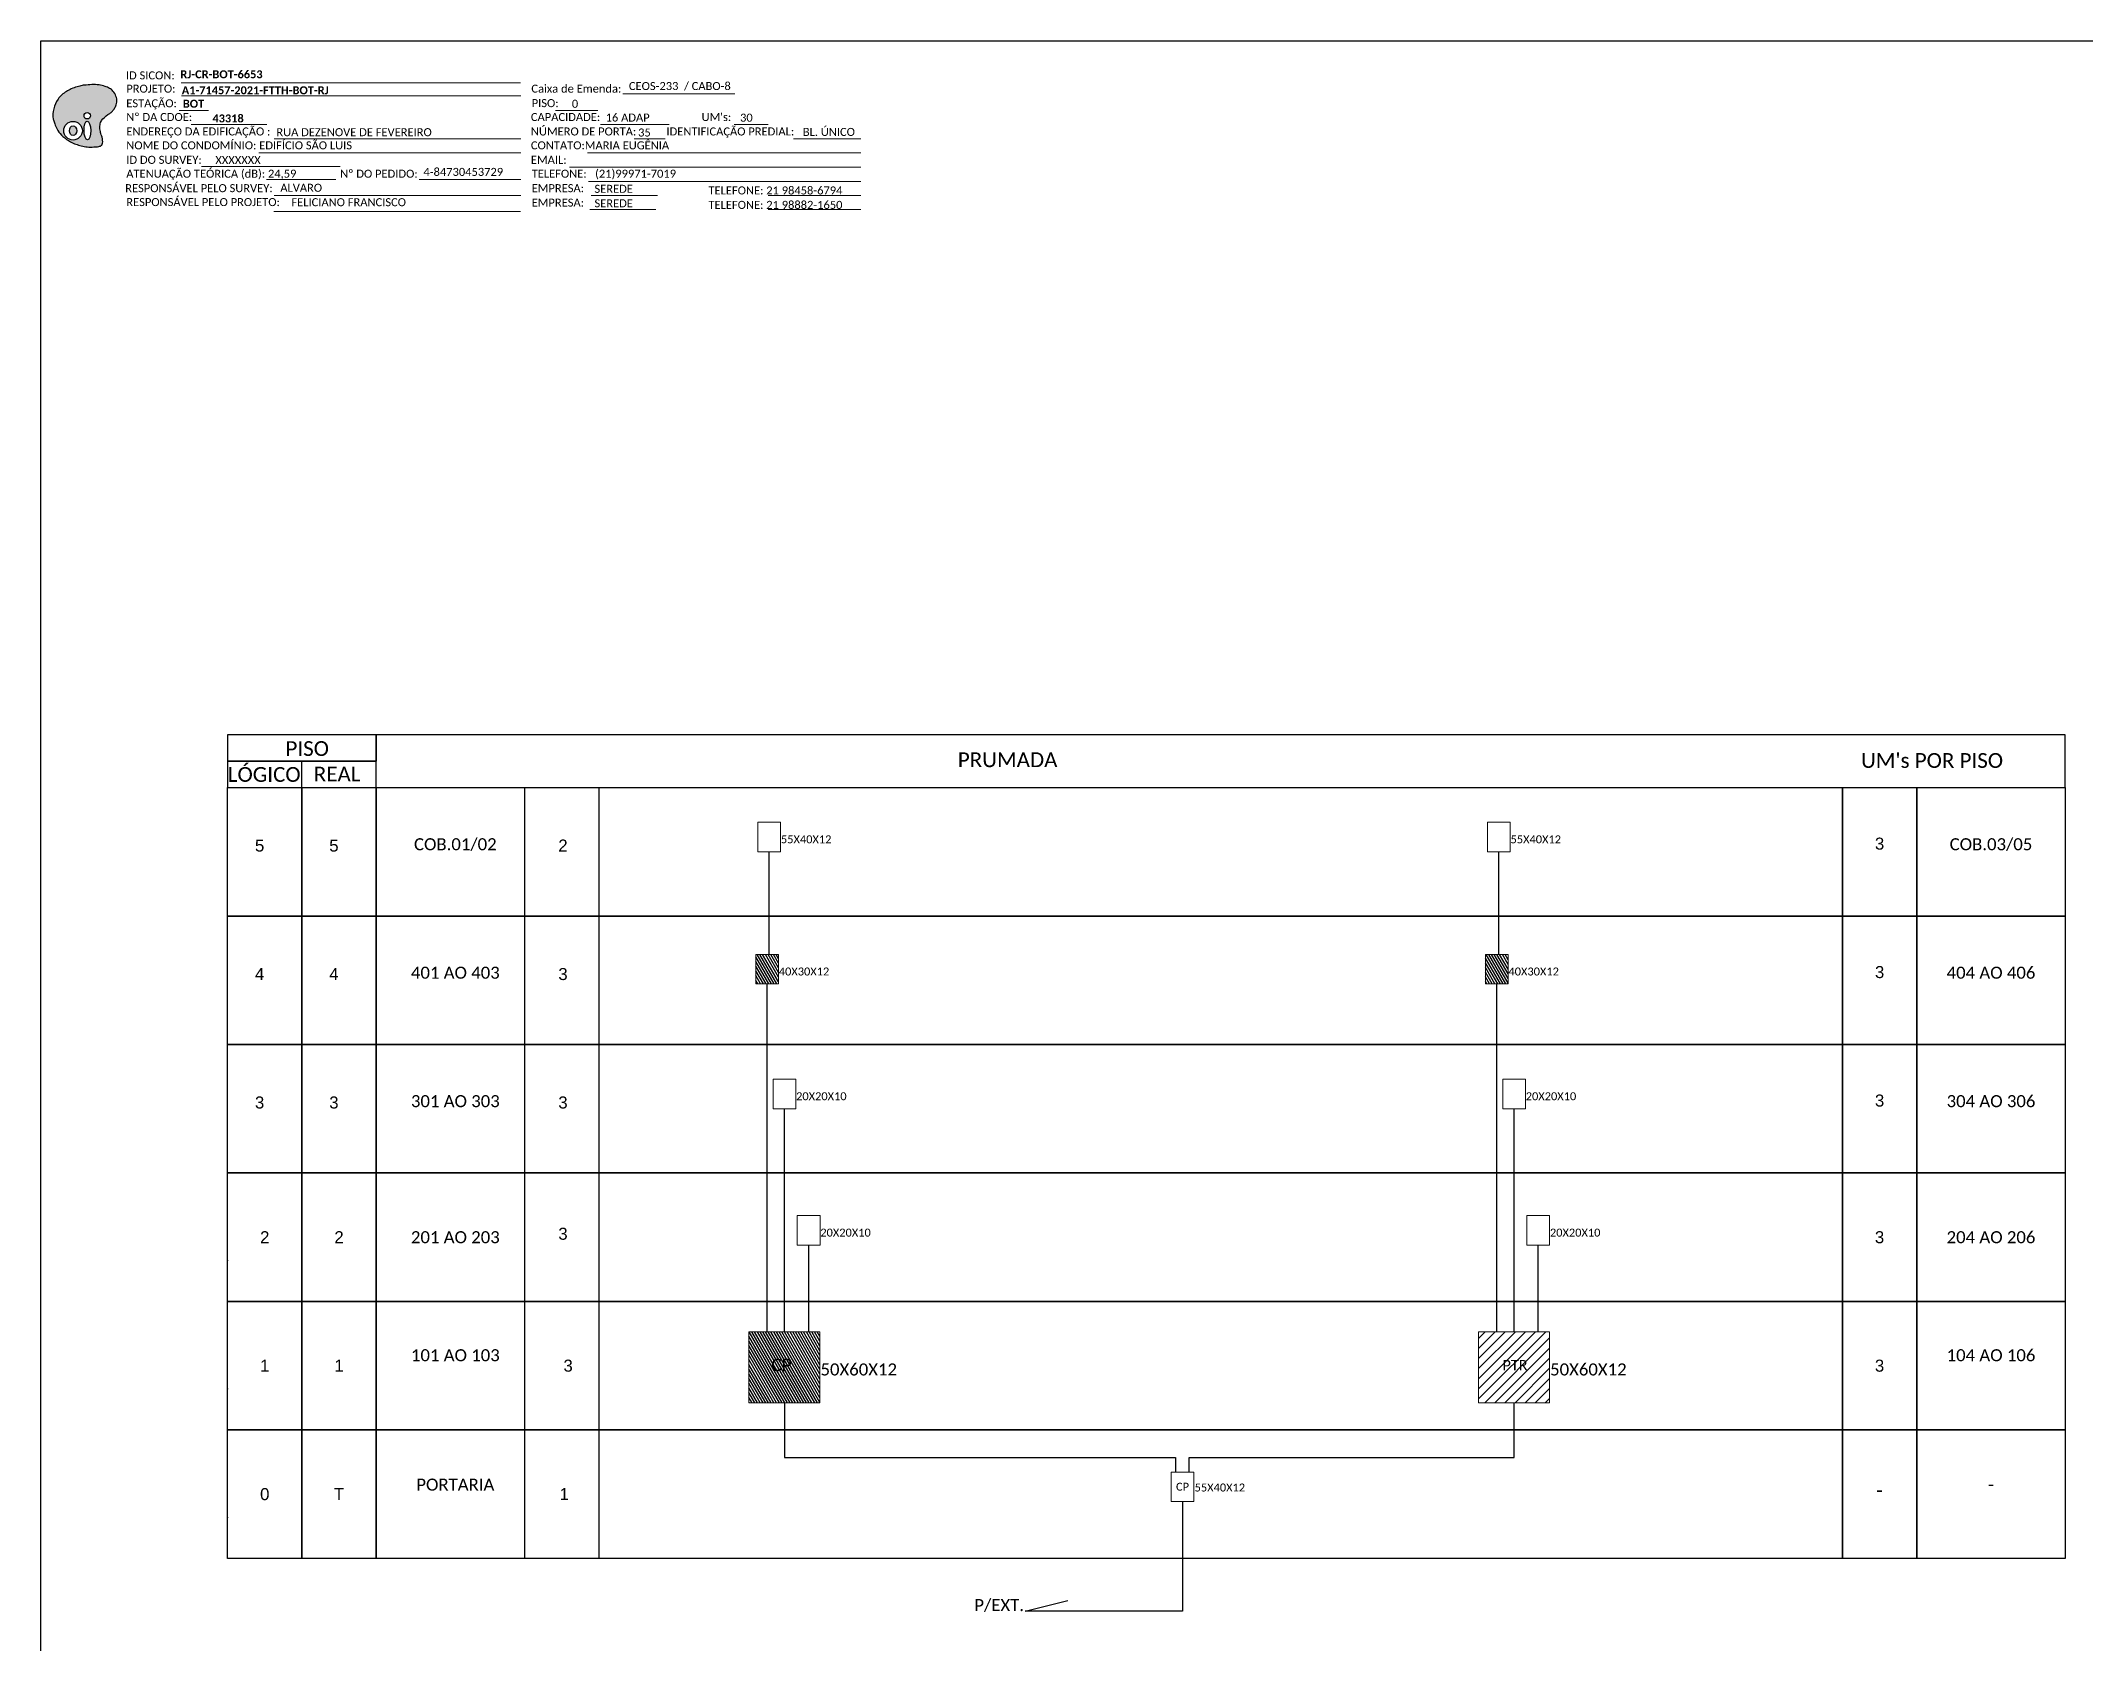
# Model space of a CAD drawing. Header units: metres. Extents: x -1362 to 1242, y -4 to 943.
# Drawn here: x -3 to 617, y 457 to 943 of the extents above; entities that cross this region are included whole.
import ezdxf
from ezdxf.enums import TextEntityAlignment as Align

# ---------------------------------------------------------------- set-up
doc = ezdxf.new("R2010")
doc.units = ezdxf.units.M
doc.styles.add('ARIAL', font='arial.ttf')
doc.styles.add('WMF-Calibri0', font='calibri.ttf')
doc.styles.add('WMF-Calibri1', font='calibrib.ttf')
pattern_1 = [(120, (-463.8412, -80.9736), (-0.6186669, -0.3571875), [])]

# ---------------------------------------------------------------- blocks, each defined once
blk = doc.blocks.new('OI')
h = blk.add_hatch(color=40)
edge = h.paths.add_edge_path()
edge.add_spline(control_points=[(4.35, -0.67), (3.92, -0.99), (3.26, -1.5), (2.81, -2.59), (2.9, -3.5), (3.06, -4.27), (3.31, -4.85), (3.37, -5.39), (3.4, -5.88), (3.2, -6.4), (2.54, -6.61), (1.65, -6.63), (0.55, -6.67), (-0.56, -6.42), (-1.61, -6.14), (-2.77, -5.61), (-3.92, -4.77), (-4.89, -3.7), (-5.34, -2.65), (-5.6, -1.94), (-5.85, -0.96), (-5.71, 0.47), (-5.1, 2.02), (-4.14, 3.02), (-3.3, 3.61), (-2.37, 4.16), (-1.36, 4.44), (-0.56, 4.7), (0.79, 4.85), (2.24, 4.97), (3.79, 4.57), (4.67, 4.21), (5.44, 3.65), (5.76, 2.99), (6.03, 2.21), (6.01, 1.46), (5.72, 0.64), (5.31, 0.08), (4.88, -0.38), (4.51, -0.55), (4.35, -0.67)], knot_values=[0, 0, 0, 0, 1.60434, 2.417191, 3.427595, 4.282808, 4.776746, 5.304182, 5.888771, 6.258406, 6.858137, 7.79129, 8.986195, 10.124242, 11.187857, 12.242908, 13.953784, 15.414161, 16.515391, 17.349188, 17.675853, 19.552021, 21.515531, 22.568638, 23.63245, 24.621084, 25.782718, 26.745347, 27.142653, 29.870543, 31.004649, 31.921532, 32.709589, 33.801391, 34.042471, 35.192333, 35.971461, 36.628871, 37.254359, 37.836911, 37.836911, 37.836911, 37.836911], degree=3, periodic=0)
h.paths.add_polyline_path([(1.13, -0.87, -1), (-0.04, -0.87, -1)], flags=16)
edge = h.paths.add_edge_path(flags=16)
edge.add_ellipse((0.56, -3.59), major_axis=(-0.02, 1.71), ratio=0.361305, start_angle=0, end_angle=360)
h.paths.add_polyline_path([(-0.36, -3.62, -1), (-3.8, -3.62, -1)], flags=16)
edge = h.paths.add_edge_path(flags=0)
edge.add_ellipse((-2.08, -3.62), major_axis=(0, 0.885), ratio=0.758294, start_angle=0, end_angle=360)
at = {"color": 40}
for centre, radius in [((-2.08, -3.62), 1.72), ((0.54, -0.87), 0.587)]:
    blk.add_circle(centre, radius, dxfattribs=at)
blk.add_ellipse((-2.08, -3.62), major_axis=(0, 0.885), ratio=0.758294, start_param=-3.141592653589792, end_param=3.141592653589792, dxfattribs=at)
blk.add_ellipse((0.56, -3.59), major_axis=(-0.02, 1.71), ratio=0.361305, dxfattribs=at)
at = {"color": 40, "start_tangent": (-0.800898, -0.598801), "end_tangent": (-0.800898, -0.598801)}
blk.add_spline([(4.35, -0.67), (3.2, -1.78), (2.9, -2.54), (2.92, -3.55), (3.12, -4.38), (3.28, -4.85), (3.37, -5.37), (3.35, -5.95), (3.2, -6.29), (2.66, -6.55), (1.73, -6.63), (0.54, -6.62), (-0.58, -6.41), (-1.6, -6.11), (-2.56, -5.67), (-3.95, -4.67), (-4.89, -3.56), (-5.37, -2.56), (-5.64, -1.78), (-5.72, -1.46), (-5.63, 0.42), (-4.84, 2.22), (-4.13, 2.99), (-3.27, 3.62), (-2.4, 4.09), (-1.3, 4.47), (-0.37, 4.72), (0.02, 4.77), (2.75, 4.8), (3.85, 4.53), (4.69, 4.16), (5.31, 3.68), (5.85, 2.73), (5.93, 2.5), (5.94, 1.35), (5.67, 0.62), (5.29, 0.08), (4.84, -0.36), (4.35, -0.67)], degree=3, dxfattribs=at)

msp = doc.modelspace()

# ---------------------------------------------------------------- hatches: boundary and pattern name
h = msp.add_hatch()
h.set_pattern_fill('ANSI31', color=1, scale=0.225, angle=75, style=0)
h.set_pattern_definition(pattern_1)
h.paths.add_polyline_path([(217.43, 665.62), (213.35, 665.62), (213.35, 656.66), (220.23, 656.66), (220.23, 665.62)])
h.paths.add_polyline_path([(219.81, 658.61), (236.19, 658.61), (236.19, 662.28), (219.81, 662.28)], flags=9)
h = msp.add_hatch()
h.set_pattern_fill('ANSI31', color=1, scale=0.225, angle=75, style=0)
h.set_pattern_definition(pattern_1)
h.paths.add_polyline_path([(438.73, 665.62), (434.65, 665.62), (434.65, 656.66), (441.53, 656.66), (441.53, 665.62)])
h.paths.add_polyline_path([(441.11, 658.61), (457.49, 658.61), (457.49, 662.28), (441.11, 662.28)], flags=9)
h = msp.add_hatch()
h.set_pattern_fill('ANSI31', color=1, scale=0.225, angle=75, style=0)
h.set_pattern_definition(pattern_1)
h.paths.add_polyline_path([(232.81, 551.22), (211.27, 551.22), (211.27, 529.68), (232.81, 529.68)])
h.paths.add_polyline_path([(217.38, 538.29), (224.99, 538.29), (224.99, 544.05), (217.38, 544.05)], flags=24)
h.paths.add_polyline_path([(232.33, 537.02), (257, 537.02), (257, 542.59), (232.33, 542.59)], flags=9)
h = msp.add_hatch()
h.set_pattern_fill('ANSI31', color=1, scale=0.681493, style=0)
h.set_pattern_definition([(45, (-932.129, 304.4935), (-1.5299958, 1.5299958), [])])
h.paths.add_polyline_path([(454.11, 529.68), (454.11, 551.22), (432.57, 551.22), (432.57, 529.68)])
h.paths.add_polyline_path([(439.02, 538.72), (448.3, 538.72), (448.3, 543.46), (439.02, 543.46)], flags=24)

# ---------------------------------------------------------------- linework, layer by layer
for points in [[(-3.49, 942.54), (1241.92, 942.54), (1241.92, -3.64), (-3.49, -3.64)], [(53.14, 724.21), (98.21, 724.21), (98.21, 732.22), (53.14, 732.22)], [(53.14, 716.2), (98.21, 716.2), (98.21, 724.21), (53.14, 724.21)], [(53.14, 716.2), (75.68, 716.2), (75.68, 677.26), (53.14, 677.26)], [(75.68, 716.2), (98.21, 716.2), (98.21, 677.26), (75.68, 677.26)], [(542.91, 716.2), (565.44, 716.2), (565.44, 677.26), (542.91, 677.26)], [(565.44, 716.2), (610.51, 716.2), (610.51, 677.26), (565.44, 677.26)], [(53.14, 677.26), (75.68, 677.26), (75.68, 638.32), (53.14, 638.32)], [(75.68, 677.26), (98.21, 677.26), (98.21, 638.32), (75.68, 638.32)], [(542.91, 677.26), (565.44, 677.26), (565.44, 638.32), (542.91, 638.32)], [(565.44, 677.26), (610.51, 677.26), (610.51, 638.32), (565.44, 638.32)], [(53.14, 638.32), (75.68, 638.32), (75.68, 599.37), (53.14, 599.37)], [(75.68, 638.32), (98.21, 638.32), (98.21, 599.37), (75.68, 599.37)], [(542.91, 638.32), (565.44, 638.32), (565.44, 599.37), (542.91, 599.37)], [(565.44, 638.32), (610.51, 638.32), (610.51, 599.37), (565.44, 599.37)], [(53.14, 599.37), (75.68, 599.37), (75.68, 560.43), (53.14, 560.43)], [(75.68, 599.37), (98.21, 599.37), (98.21, 560.43), (75.68, 560.43)], [(542.91, 599.37), (565.44, 599.37), (565.44, 560.43), (542.91, 560.43)], [(565.44, 599.37), (610.51, 599.37), (610.51, 560.43), (565.44, 560.43)], [(53.14, 560.43), (75.68, 560.43), (75.68, 521.49), (53.14, 521.49)], [(75.68, 560.43), (98.21, 560.43), (98.21, 521.49), (75.68, 521.49)], [(542.91, 560.43), (565.44, 560.43), (565.44, 521.49), (542.91, 521.49)], [(565.44, 560.43), (610.51, 560.43), (610.51, 521.49), (565.44, 521.49)], [(53.14, 521.49), (75.68, 521.49), (75.68, 482.55), (53.14, 482.55)], [(75.68, 521.49), (98.21, 521.49), (98.21, 482.55), (75.68, 482.55)], [(542.91, 521.49), (565.44, 521.49), (565.44, 482.55), (542.91, 482.55)], [(565.44, 521.49), (610.51, 521.49), (610.51, 482.55), (565.44, 482.55)]]:
    msp.add_lwpolyline(points, close=True)
at = {"lineweight": 0}
for points in [[(39.07, 929.87), (141.93, 929.87)], [(39.19, 925.85), (142.05, 925.85)], [(172.97, 926.51), (207, 926.51)], [(38.5, 921.41), (47.36, 921.41)], [(152.61, 921.46), (165.44, 921.46)], [(67.24, 912.87), (142.05, 912.87)], [(166.21, 917.25), (187.04, 917.25)], [(62.62, 908.65), (142.05, 908.65)], [(162.3, 908.65), (245.2, 908.65)], [(45.24, 904.51), (87.27, 904.51)], [(156.83, 904.27), (245.2, 904.27)], [(162.64, 899.89), (245.2, 899.89)]]:
    msp.add_lwpolyline(points, dxfattribs=at)
at = {"color": 7, "lineweight": 0}
for points in [[(42.1, 917.25), (65.08, 917.25)], [(176.48, 912.87), (185.88, 912.87)], [(206.75, 917.25), (217.12, 917.25)], [(224.8, 912.87), (245.16, 912.87)], [(64.92, 900.49), (85.92, 900.49)], [(111.26, 900.49), (142.08, 900.49)], [(67.24, 895.68), (142.05, 895.68)], [(163.46, 895.68), (183.5, 895.68)], [(217.08, 895.68), (245.2, 895.68)], [(67.21, 890.86), (142.02, 890.86)], [(163.01, 891.46), (183.05, 891.46)], [(217.08, 891.46), (245.2, 891.46)]]:
    msp.add_lwpolyline(points, dxfattribs=at)
for points in [[(610.51, 732.22), (98.21, 732.22), (98.21, 732.22), (98.21, 724.21)], [(610.51, 716.2), (610.51, 732.22)], [(75.68, 716.2), (75.68, 724.21)], [(98.21, 716.2), (542.91, 716.2)], [(542.91, 677.26), (98.21, 677.26), (98.21, 716.2), (542.91, 716.2)], [(98.21, 716.2), (542.91, 716.2)], [(143.28, 482.55), (143.28, 716.2)], [(165.81, 482.55), (165.81, 716.2)], [(542.91, 716.2), (542.91, 677.26)], [(98.21, 677.26), (542.91, 677.26)], [(542.91, 638.32), (98.21, 638.32), (98.21, 677.26), (542.91, 677.26)], [(98.21, 677.26), (542.91, 677.26)], [(542.91, 677.26), (542.91, 638.32)], [(98.21, 638.32), (542.91, 638.32)], [(542.91, 599.37), (98.21, 599.37), (98.21, 638.32), (542.91, 638.32)], [(98.21, 638.32), (542.91, 638.32)], [(542.91, 638.32), (542.91, 599.37)], [(542.91, 560.43), (98.21, 560.43), (98.21, 599.37), (542.91, 599.37)], [(275.47, 599.37), (230.4, 599.37)], [(472.25, 599.37), (427.19, 599.37)], [(542.91, 599.37), (542.91, 560.43)], [(542.91, 521.49), (98.21, 521.49), (98.21, 560.43), (542.91, 560.43)], [(542.91, 560.43), (542.91, 521.49)], [(542.91, 482.55), (98.21, 482.55), (98.21, 521.49), (542.91, 521.49)], [(542.91, 521.49), (542.91, 482.55)]]:
    msp.add_lwpolyline(points)
at = {"color": 0, "lineweight": 0}
for points in [[(213.99, 705.69), (220.88, 705.69), (220.88, 696.73), (213.99, 696.73)], [(435.29, 705.69), (442.17, 705.69), (442.17, 696.73), (435.29, 696.73)], [(218.6, 627.81), (225.48, 627.81), (225.48, 618.85), (218.6, 618.85)], [(439.9, 627.81), (446.78, 627.81), (446.78, 618.85), (439.9, 618.85)], [(225.94, 586.47), (232.82, 586.47), (232.82, 577.51), (225.94, 577.51)], [(447.24, 586.47), (454.12, 586.47), (454.12, 577.51), (447.24, 577.51)], [(339.35, 508.7), (346.23, 508.7), (346.23, 499.74), (339.35, 499.74)]]:
    msp.add_lwpolyline(points, close=True, dxfattribs=at)
at = {"color": 3}
for points in [[(217.43, 665.62), (217.43, 696.73)], [(438.73, 665.62), (438.73, 696.73)], [(216.79, 551.22), (216.79, 656.66)], [(438.09, 551.22), (438.09, 656.66)], [(222.04, 551.22), (222.04, 618.85)], [(443.34, 551.22), (443.34, 618.85)], [(229.38, 551.22), (229.38, 577.51)], [(450.68, 551.22), (450.68, 577.51)], [(222.04, 529.68), (222.04, 513.09), (340.61, 513.09), (340.61, 508.7)], [(344.75, 508.7), (344.75, 513.09), (443.34, 513.09), (443.34, 529.68)], [(342.77, 499.74), (342.77, 466.52), (295.05, 466.52), (308.02, 469.8)]]:
    msp.add_lwpolyline(points, dxfattribs=at)
at = {"color": 1, "lineweight": 0}
for points in [[(213.35, 665.62), (220.23, 665.62), (220.23, 656.66), (213.35, 656.66)], [(434.65, 665.62), (441.53, 665.62), (441.53, 656.66), (434.65, 656.66)], [(211.27, 551.22), (232.81, 551.22), (232.81, 529.68), (211.27, 529.68)], [(432.57, 551.22), (454.11, 551.22), (454.11, 529.68), (432.57, 529.68)]]:
    msp.add_lwpolyline(points, close=True, dxfattribs=at)
for p in [(53.14, 572.84), (53.14, 533.9), (53.14, 494.95)]:
    msp.add_point(p)

# ---------------------------------------------------------------- block references
at = {"color": 7, "xscale": 1.643466237144902, "yscale": 1.643466237145049, "zscale": 1.64346623714505, "rotation": 0.1532896023948294}
msp.add_blockref('OI', (9.67, 921.28), dxfattribs=at)

# ---------------------------------------------------------------- texts
at = {"lineweight": 0, "style": 'WMF-Calibri0'}
for s, height, p in [('ID SICON:', 2.427, (22.29, 930.88)), ('ESTAÇÃO:', 2.427, (22.41, 922.42)), ('PROJETO:', 2.427, (22.41, 926.86)), ('Caixa de Emenda:', 2.4271, (145.27, 926.86)), ('PISO:', 2.427, (145.37, 922.47)), ('CAPACIDADE:', 2.4271, (145.13, 918.26)), ('ENDEREÇO DA EDIFICAÇÃO :', 2.4271, (22.41, 913.88)), ('NOME DO CONDOMÍNIO: EDIFÍCIO SÃO LUIS', 2.4271, (22.41, 909.67)), ('CONTATO:MARIA EUGÊNIA', 2.4271, (145.13, 909.67)), ('ID DO SURVEY:', 2.4271, (22.41, 905.28)), ('XXXXXXX', 2.427, (49.43, 905.22)), ('EMAIL: ', 2.427, (145.13, 905.28)), ('ATENUAÇÃO TEÓRICA (dB): 24,59', 2.4271, (22.41, 901.07)), ('TELEFONE:   (21)99971-7019', 2.4271, (145.37, 901.07))]:
    msp.add_text(s, height=height, dxfattribs=at).set_placement(p)
for s, height, style, p in [('RJ-CR-BOT-6653', 2.4271, 'WMF-Calibri1', (38.81, 931.21)), ('CEOS-233  / CABO-8', 2.4271, 'WMF-Calibri0', (174.86, 927.65)), ('A1-71457-2021-FTTH-BOT-RJ', 2.4271, 'WMF-Calibri1', (39.23, 926.36)), ('BOT', 2.427, 'WMF-Calibri1', (39.57, 922.29)), ('0', 2.43, 'WMF-Calibri0', (157.55, 922.27)), ('16 ADAP', 2.427, 'WMF-Calibri0', (167.8, 918.09)), ('RUA DEZENOVE DE FEVEREIRO', 2.4271, 'WMF-Calibri0', (67.93, 913.66)), ('     PISO', 4.478, 'WMF-Calibri0', (62.8, 725.79)), ('PRUMADA', 4.478, 'WMF-Calibri0', (274.62, 722.39)), ("UM's POR PISO", 4.4784, 'WMF-Calibri0', (548.56, 722.17)), ('  LÓGICO', 4.478, 'WMF-Calibri0', (50.06, 717.94)), ('    REAL', 4.478, 'WMF-Calibri0', (72.96, 718.05)), ('55X40X12', 2.408, 'WMF-Calibri0', (220.97, 699.31)), ('55X40X12', 2.408, 'WMF-Calibri0', (220.97, 699.31)), ('55X40X12', 2.408, 'WMF-Calibri0', (442.26, 699.31)), ('55X40X12', 2.408, 'WMF-Calibri0', (442.26, 699.31)), ('40X30X12', 2.408, 'WMF-Calibri0', (220.32, 659.24)), ('40X30X12', 2.408, 'WMF-Calibri0', (441.62, 659.24)), ('20X20X10', 2.408, 'WMF-Calibri0', (225.57, 621.43)), ('20X20X10', 2.408, 'WMF-Calibri0', (446.87, 621.43)), ('20X20X10', 2.408, 'WMF-Calibri0', (232.91, 580.09)), ('20X20X10', 2.408, 'WMF-Calibri0', (454.21, 580.09)), ('50X60X12', 3.65, 'WMF-Calibri0', (232.96, 537.99)), ('PTR', 3.158, 'WMF-Calibri0', (439.81, 539.53)), ('50X60X12', 3.65, 'WMF-Calibri0', (454.26, 537.99)), ('CP', 2.408, 'WMF-Calibri0', (340.8, 503.06)), ('CP', 2.408, 'WMF-Calibri0', (340.8, 503.06)), ('55X40X12', 2.408, 'WMF-Calibri0', (346.44, 502.82)), ('55X40X12', 2.408, 'WMF-Calibri0', (346.44, 502.82)), ('P/EXT.', 3.65, 'WMF-Calibri0', (279.62, 466.56))]:
    msp.add_text(s, height=height, dxfattribs=dict(style=style)).set_placement(p)
at = {"color": 7, "lineweight": 0, "style": 'WMF-Calibri0'}
for s, height, p in [('Nº DA CDOE:', 2.4271, (22.41, 918.26)), ("UM's:", 2.427, (196.9, 918.26)), ('NÚMERO DE PORTA:', 2.4271, (145.13, 913.88)), ('IDENTIFICAÇÃO PREDIAL:', 2.4271, (186.24, 913.88)), ('RESPONSÁVEL PELO SURVEY:', 2.4271, (22.08, 896.69)), ('ALVARO', 2.427, (69.13, 896.81)), ('Nº DO PEDIDO:', 2.4271, (87.28, 901.07)), ('EMPRESA:', 2.427, (145.37, 896.69)), ('RESPONSÁVEL PELO PROJETO:', 2.4271, (22.41, 892.47)), ('FELICIANO FRANCISCO', 2.4271, (72.5, 892.43)), ('EMPRESA:', 2.427, (145.37, 892.31)), ('TELEFONE: 21 98458-6794', 2.4271, (198.99, 896)), ('TELEFONE: 21 98882-1650 ', 2.4271, (198.99, 891.62))]:
    msp.add_text(s, height=height, dxfattribs=at).set_placement(p)
at = {"color": 7, "style": 'WMF-Calibri1'}
msp.add_text('43318', height=2.427, dxfattribs=at).set_placement((53.28, 917.84), align=Align.CENTER)
at = {"color": 7, "style": 'WMF-Calibri0'}
for s, height, p in [('30', 2.427, (208.57, 918.06)), ('35', 2.427, (177.64, 913.56)), ('BL. ÚNICO', 2.427, (227.61, 913.74)), ('4-84730453729', 2.4271, (112.54, 901.62)), ('SEREDE', 2.427, (164.41, 896.49)), ('SEREDE', 2.427, (164.41, 892.1)), ('CP', 3.79, (218.05, 539.29))]:
    msp.add_text(s, height=height, dxfattribs=at).set_placement(p)
for s, height, style, p in [('COB.01/02', 3.65, 'WMF-Calibri0', (122.21, 699.02)), ('3', 3.65, 'ARIAL', (554.2, 699.21)), ('COB.03/05', 3.65, 'WMF-Calibri0', (587.98, 699.02)), ('5', 3.65, 'ARIAL', (62.85, 698.62)), ('5', 3.65, 'ARIAL', (85.38, 698.62)), ('2', 3.65, 'ARIAL', (154.86, 698.62)), ('4', 3.65, 'ARIAL', (62.85, 659.68)), ('4', 3.65, 'ARIAL', (85.38, 659.68)), ('401 AO 403', 3.65, 'WMF-Calibri0', (122.21, 660.08)), ('3', 3.65, 'ARIAL', (154.86, 659.68)), ('3', 3.65, 'ARIAL', (554.2, 660.27)), ('404 AO 406', 3.65, 'WMF-Calibri0', (587.98, 660.08)), ('3', 3.65, 'ARIAL', (62.85, 620.74)), ('3', 3.65, 'ARIAL', (85.38, 620.74)), ('301 AO 303', 3.65, 'WMF-Calibri0', (122.21, 621.14)), ('3', 3.65, 'ARIAL', (154.86, 620.74)), ('3', 3.65, 'ARIAL', (554.2, 621.33)), ('304 AO 306', 3.65, 'WMF-Calibri0', (587.98, 621.14)), ('3', 3.65, 'ARIAL', (154.86, 580.95)), ('2', 3.65, 'ARIAL', (64.41, 579.9)), ('2', 3.65, 'ARIAL', (86.94, 579.9)), ('201 AO 203', 3.65, 'WMF-Calibri0', (122.21, 579.9)), ('3', 3.65, 'ARIAL', (554.18, 579.9)), ('204 AO 206', 3.65, 'WMF-Calibri0', (587.98, 579.9)), ('101 AO 103', 3.65, 'WMF-Calibri0', (122.21, 544.12)), ('104 AO 106', 3.65, 'WMF-Calibri0', (587.98, 544.12)), ('1', 3.65, 'ARIAL', (64.41, 540.96)), ('1', 3.65, 'ARIAL', (86.94, 540.96)), ('3', 3.65, 'ARIAL', (156.42, 540.96)), ('3', 3.65, 'ARIAL', (554.18, 540.96)), ('0', 3.65, 'ARIAL', (64.41, 502.02)), ('T', 3.65, 'ARIAL', (86.94, 502.02)), ('PORTARIA', 3.65, 'WMF-Calibri0', (122.21, 504.9)), ('1', 3.65, 'ARIAL', (155.24, 502.02)), ('-', 4.48, 'ARIAL', (554.18, 503.38)), ('-', 3.65, 'WMF-Calibri0', (587.98, 504.9))]:
    msp.add_text(s, height=height, dxfattribs=dict(style=style)).set_placement(p, align=Align.MIDDLE_CENTER)

doc.saveas('drawing.dxf')
